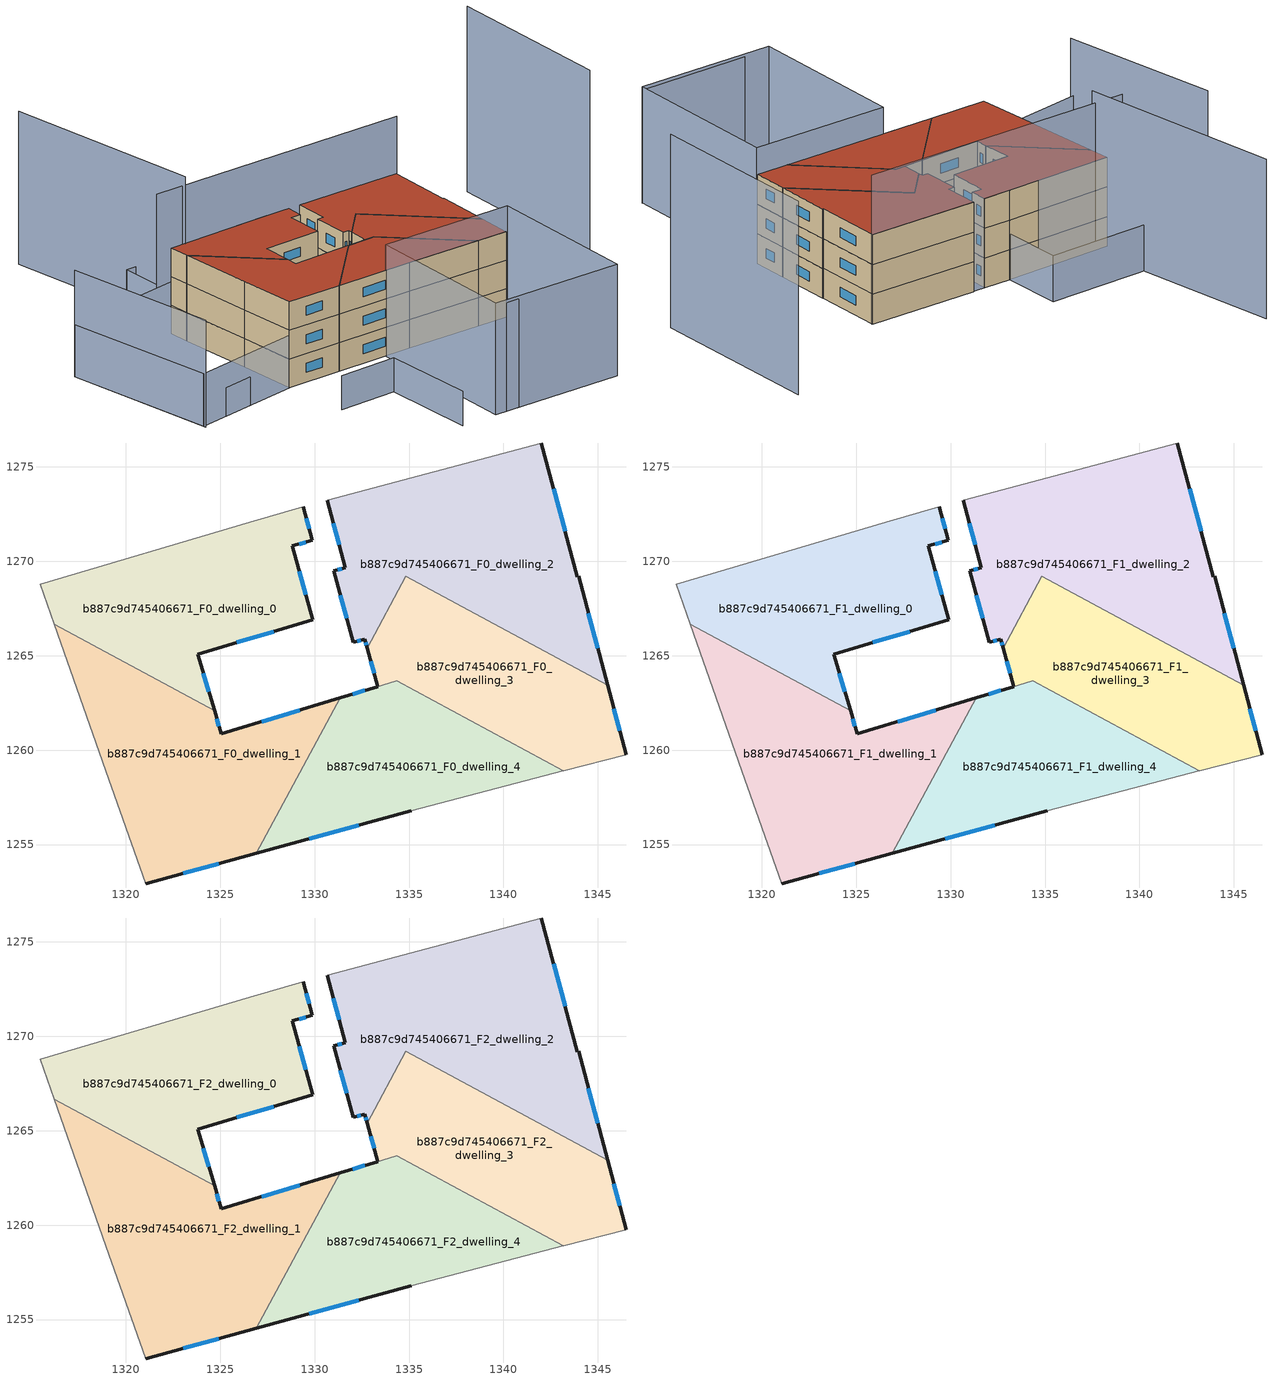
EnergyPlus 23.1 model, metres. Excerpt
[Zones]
b887c9d745406671_F0_dwelling_0
 floor ground (EU_floor_Construction): 1329.4,1272.87 1329.89,1271.11 1328.83,1270.81 1329.92,1266.9 1323.82,1265.08 1324.7,1262.07 1316.21,1266.66 1315.46,1268.79 1326.56,1272.06 z0
 wall outside (EU_wall_Construction): 1324.7,1262.07 1323.82,1265.08 1329.92,1266.9 1328.83,1270.81 1329.89,1271.11 1329.4,1272.87 z0:3
 wall adiabatic (EU_wall_Construction): 1329.4,1272.87 1326.56,1272.06 1315.46,1268.79 1316.21,1266.66 z0:3
 wall to b887c9d745406671_F0_dwelling_1 (EU_wall_Construction): 1316.21,1266.66 1324.7,1262.07 z0:3
 window (EU_Window_Construction): 1329.19,1270.91 1329.53,1271.01 / 1329.54,1268.23 1329.2,1269.48 / 1325.89,1265.7 1327.84,1266.28 / 1324.4,1263.1 1324.12,1264.06 / 1329.72,1271.71 1329.57,1272.27 z1.02:1.98
b887c9d745406671_F0_dwelling_1
 floor ground (EU_floor_Construction): 1331.36,1262.76 1326.92,1254.55 1321.05,1252.93 1318.94,1258.91 1316.21,1266.66 1324.7,1262.07 1325.06,1260.86 z0
 wall outside (EU_wall_Construction): 1321.05,1252.93 1326.92,1254.55 / 1331.36,1262.76 1325.06,1260.86 1324.7,1262.07 z0:3
 wall adiabatic (EU_wall_Construction): 1316.21,1266.66 1318.94,1258.91 1321.05,1252.93 z0:3
 wall to b887c9d745406671_F0_dwelling_4 (EU_wall_Construction): 1326.92,1254.55 1331.36,1262.76 z0:3
 window (EU_Window_Construction): 1324.94,1261.28 1324.82,1261.66 / 1323.05,1253.48 1324.92,1254 / 1329.21,1262.12 1327.2,1261.51 z1.02:1.98
b887c9d745406671_F0_dwelling_2
 floor ground (EU_floor_Construction): 1342.01,1276.24 1343.92,1269.19 1343.97,1269.2 1345.51,1263.44 1334.84,1269.2 1332.79,1265.41 1332.66,1265.86 1332.05,1265.7 1331.02,1269.5 1331.64,1269.67 1330.66,1273.24 z0
 wall outside (EU_wall_Construction): 1330.66,1273.24 1331.64,1269.67 1331.02,1269.5 1332.05,1265.7 1332.66,1265.86 1332.79,1265.41 / 1345.51,1263.44 1343.97,1269.2 1343.92,1269.19 1342.01,1276.24 z0:3
 wall adiabatic (EU_wall_Construction): 1342.01,1276.24 1330.66,1273.24 z0:3
 wall to b887c9d745406671_F0_dwelling_3 (EU_wall_Construction): 1332.79,1265.41 1334.84,1269.2 1345.51,1263.44 z0:3
 window (EU_Window_Construction): 1330.99,1272.02 1331.31,1270.88 / 1343.27,1271.59 1342.65,1273.84 / 1344.99,1265.4 1344.5,1267.24 / 1332.7,1265.71 1332.74,1265.56 / 1332.25,1265.76 1332.45,1265.81 / 1331.37,1268.21 1331.7,1266.99 / 1331.43,1269.61 1331.23,1269.55 z1.02:1.98
b887c9d745406671_F0_dwelling_3
 floor ground (EU_floor_Construction): 1345.51,1263.44 1346.48,1259.76 1343.18,1258.9 1334.35,1263.66 1331.36,1262.76 1333.34,1263.36 1332.79,1265.41 1334.84,1269.2 z0
 wall outside (EU_wall_Construction): 1332.79,1265.41 1333.34,1263.36 / 1346.48,1259.76 1345.51,1263.44 / 1331.36,1262.76 1333.34,1263.36 z0:3
 wall adiabatic (EU_wall_Construction): 1343.18,1258.9 1346.48,1259.76 z0:3
 wall to b887c9d745406671_F0_dwelling_4 (EU_wall_Construction): 1331.36,1262.76 1334.35,1263.66 1343.17,1258.9 z0:3
 window (EU_Window_Construction): 1332.97,1264.71 1333.15,1264.06 / 1346.15,1261.02 1345.84,1262.19 / 1332.03,1262.97 1332.67,1263.16 z1.02:1.98
b887c9d745406671_F0_dwelling_4
 floor ground (EU_floor_Construction): 1343.17,1258.9 1335.12,1256.8 1326.92,1254.55 1331.36,1262.76 1334.35,1263.66 z0
 wall outside (EU_wall_Construction): 1326.92,1254.55 1335.12,1256.8 z0:3
 wall adiabatic (EU_wall_Construction): 1335.12,1256.8 1343.17,1258.9 z0:3
 window (EU_Window_Construction): 1329.71,1255.31 1332.33,1256.03 z1.02:1.98
b887c9d745406671_F1_dwelling_0
 floor to b887c9d745406671_F0_dwelling_0 (EU_floor_Construction): 1329.4,1272.87 1329.89,1271.11 1328.83,1270.81 1329.92,1266.9 1323.82,1265.08 1324.7,1262.07 1316.21,1266.66 1315.46,1268.79 1326.56,1272.06 z3
 wall outside (EU_wall_Construction): 1324.7,1262.07 1323.82,1265.08 1329.92,1266.9 1328.83,1270.81 1329.89,1271.11 1329.4,1272.87 z3:6
 wall adiabatic (EU_wall_Construction): 1329.4,1272.87 1326.56,1272.06 1315.46,1268.79 1316.21,1266.66 z3:6
 wall to b887c9d745406671_F1_dwelling_1 (EU_wall_Construction): 1316.21,1266.66 1324.7,1262.07 z3:6
 window (EU_Window_Construction): 1329.19,1270.91 1329.53,1271.01 / 1329.54,1268.23 1329.2,1269.48 / 1325.89,1265.7 1327.84,1266.28 / 1324.4,1263.1 1324.12,1264.06 / 1329.72,1271.71 1329.57,1272.27 z4.02:4.98
b887c9d745406671_F1_dwelling_1
 floor to b887c9d745406671_F0_dwelling_1 (EU_floor_Construction): 1331.36,1262.76 1326.92,1254.55 1321.05,1252.93 1318.94,1258.91 1316.21,1266.66 1324.7,1262.07 1325.06,1260.86 z3
 wall outside (EU_wall_Construction): 1321.05,1252.93 1326.92,1254.55 / 1331.36,1262.76 1325.06,1260.86 1324.7,1262.07 z3:6
 wall adiabatic (EU_wall_Construction): 1316.21,1266.66 1318.94,1258.91 1321.05,1252.93 z3:6
 wall to b887c9d745406671_F1_dwelling_4 (EU_wall_Construction): 1326.92,1254.55 1331.36,1262.76 z3:6
 window (EU_Window_Construction): 1324.94,1261.28 1324.82,1261.66 / 1323.05,1253.48 1324.92,1254 / 1329.21,1262.12 1327.2,1261.51 z4.02:4.98
b887c9d745406671_F1_dwelling_2
 floor to b887c9d745406671_F0_dwelling_2 (EU_floor_Construction): 1342,1276.24 1343.92,1269.19 1343.97,1269.2 1345.51,1263.44 1334.84,1269.2 1332.79,1265.41 1332.66,1265.86 1332.04,1265.7 1331.02,1269.5 1331.64,1269.67 1330.66,1273.24 z3
 wall outside (EU_wall_Construction): 1330.66,1273.24 1331.64,1269.67 1331.02,1269.5 1332.05,1265.7 1332.66,1265.86 1332.79,1265.41 / 1345.51,1263.44 1343.97,1269.2 1343.92,1269.19 1342.01,1276.24 z3:6
 wall adiabatic (EU_wall_Construction): 1342.01,1276.24 1330.66,1273.24 z3:6
 wall to b887c9d745406671_F1_dwelling_3 (EU_wall_Construction): 1332.79,1265.41 1334.84,1269.2 1345.51,1263.44 z3:6
 window (EU_Window_Construction): 1330.99,1272.02 1331.31,1270.88 / 1343.27,1271.59 1342.65,1273.84 / 1344.99,1265.4 1344.5,1267.24 / 1332.7,1265.71 1332.74,1265.56 / 1332.25,1265.76 1332.45,1265.81 / 1331.37,1268.21 1331.7,1266.99 / 1331.43,1269.61 1331.23,1269.55 z4.02:4.98
b887c9d745406671_F1_dwelling_3
 floor to b887c9d745406671_F0_dwelling_3 (EU_floor_Construction): 1345.51,1263.44 1346.48,1259.76 1343.17,1258.9 1334.35,1263.66 1331.36,1262.76 1333.34,1263.36 1332.79,1265.41 1334.84,1269.2 z3
 wall outside (EU_wall_Construction): 1332.79,1265.41 1333.34,1263.36 1331.36,1262.76 / 1346.48,1259.76 1345.51,1263.44 z3:6
 wall adiabatic (EU_wall_Construction): 1343.18,1258.9 1346.48,1259.76 z3:6
 wall to b887c9d745406671_F1_dwelling_4 (EU_wall_Construction): 1331.36,1262.76 1334.35,1263.66 1343.17,1258.9 z3:6
 window (EU_Window_Construction): 1332.97,1264.71 1333.15,1264.06 / 1346.15,1261.02 1345.84,1262.19 / 1332.67,1263.16 1332.03,1262.97 z4.02:4.98
b887c9d745406671_F1_dwelling_4
 floor to b887c9d745406671_F0_dwelling_4 (EU_floor_Construction): 1343.17,1258.9 1335.12,1256.8 1326.92,1254.55 1331.36,1262.76 1334.35,1263.66 z3
 wall outside (EU_wall_Construction): 1326.92,1254.55 1335.12,1256.8 z3:6
 wall adiabatic (EU_wall_Construction): 1335.12,1256.8 1343.17,1258.9 z3:6
 window (EU_Window_Construction): 1329.71,1255.31 1332.33,1256.03 z4.02:4.98
b887c9d745406671_F2_dwelling_0
 floor to b887c9d745406671_F1_dwelling_0 (EU_floor_Construction): 1329.4,1272.87 1329.89,1271.11 1328.83,1270.81 1329.92,1266.9 1323.82,1265.08 1324.7,1262.07 1316.21,1266.66 1315.46,1268.79 1326.56,1272.06 z6
 wall outside (EU_wall_Construction): 1324.7,1262.07 1323.82,1265.08 1329.92,1266.9 1328.83,1270.81 1329.89,1271.11 1329.4,1272.87 z6:9
 wall adiabatic (EU_wall_Construction): 1329.4,1272.87 1326.56,1272.06 1315.46,1268.79 1316.21,1266.66 z6:9
 wall to b887c9d745406671_F2_dwelling_1 (EU_wall_Construction): 1316.21,1266.66 1324.7,1262.07 z6:9
 window (EU_Window_Construction): 1329.19,1270.91 1329.53,1271.01 / 1329.54,1268.23 1329.2,1269.48 / 1325.89,1265.7 1327.84,1266.28 / 1324.4,1263.1 1324.12,1264.06 / 1329.72,1271.71 1329.57,1272.27 z7.02:7.98
 roof outside (EU_roof_Construction): 1329.92,1266.9 1328.83,1270.81 1329.89,1271.11 1329.4,1272.87 1326.56,1272.06 1315.46,1268.79 1316.21,1266.66 1324.7,1262.07 1323.82,1265.08 z9
b887c9d745406671_F2_dwelling_1
 floor to b887c9d745406671_F1_dwelling_1 (EU_floor_Construction): 1331.36,1262.76 1326.92,1254.55 1321.05,1252.93 1318.94,1258.91 1316.21,1266.66 1324.7,1262.07 1325.06,1260.86 z6
 wall outside (EU_wall_Construction): 1321.05,1252.93 1326.92,1254.55 / 1331.36,1262.76 1325.06,1260.86 1324.7,1262.07 z6:9
 wall adiabatic (EU_wall_Construction): 1316.21,1266.66 1318.94,1258.91 1321.05,1252.93 z6:9
 wall to b887c9d745406671_F2_dwelling_4 (EU_wall_Construction): 1326.92,1254.55 1331.36,1262.76 z6:9
 window (EU_Window_Construction): 1324.94,1261.28 1324.82,1261.66 / 1323.05,1253.48 1324.92,1254 / 1329.21,1262.12 1327.2,1261.51 z7.02:7.98
 roof outside (EU_roof_Construction): 1326.92,1254.55 1331.36,1262.76 1325.06,1260.86 1324.7,1262.07 1316.21,1266.66 1318.94,1258.91 1321.05,1252.93 z9
b887c9d745406671_F2_dwelling_2
 floor to b887c9d745406671_F1_dwelling_2 (EU_floor_Construction): 1342,1276.24 1343.92,1269.19 1343.97,1269.2 1345.51,1263.44 1334.84,1269.2 1332.79,1265.41 1332.66,1265.86 1332.04,1265.7 1331.02,1269.5 1331.64,1269.67 1330.66,1273.24 z6
 wall outside (EU_wall_Construction): 1330.66,1273.24 1331.64,1269.67 1331.02,1269.5 1332.05,1265.7 1332.66,1265.86 1332.79,1265.41 / 1345.51,1263.44 1343.97,1269.2 1343.92,1269.19 1342.01,1276.24 z6:9
 wall adiabatic (EU_wall_Construction): 1342.01,1276.24 1330.66,1273.24 z6:9
 wall to b887c9d745406671_F2_dwelling_3 (EU_wall_Construction): 1332.79,1265.41 1334.84,1269.2 1345.51,1263.44 z6:9
 window (EU_Window_Construction): 1330.99,1272.02 1331.31,1270.88 / 1343.27,1271.59 1342.65,1273.84 / 1344.99,1265.4 1344.5,1267.24 / 1332.7,1265.71 1332.74,1265.56 / 1332.25,1265.76 1332.45,1265.81 / 1331.37,1268.21 1331.7,1266.99 / 1331.43,1269.61 1331.23,1269.55 z7.02:7.98
 roof outside (EU_roof_Construction): 1345.51,1263.44 1343.97,1269.2 1343.92,1269.19 1342.01,1276.24 1330.66,1273.24 1331.64,1269.67 1331.02,1269.5 1332.05,1265.7 1332.66,1265.86 1332.79,1265.41 1334.84,1269.2 z9
b887c9d745406671_F2_dwelling_3
 floor to b887c9d745406671_F1_dwelling_3 (EU_floor_Construction): 1345.51,1263.44 1346.48,1259.76 1343.17,1258.9 1334.35,1263.66 1331.36,1262.76 1333.34,1263.36 1332.79,1265.41 1334.84,1269.2 z6
 wall outside (EU_wall_Construction): 1332.79,1265.41 1333.34,1263.36 1331.36,1262.76 / 1346.48,1259.76 1345.51,1263.44 z6:9
 wall adiabatic (EU_wall_Construction): 1343.18,1258.9 1346.48,1259.76 z6:9
 wall to b887c9d745406671_F2_dwelling_4 (EU_wall_Construction): 1331.36,1262.76 1334.35,1263.66 1343.17,1258.9 z6:9
 window (EU_Window_Construction): 1332.97,1264.71 1333.15,1264.06 / 1346.15,1261.02 1345.84,1262.19 / 1332.67,1263.16 1332.03,1262.97 z7.02:7.98
 roof outside (EU_roof_Construction): 1346.48,1259.76 1345.51,1263.44 1334.84,1269.2 1332.79,1265.41 1333.34,1263.36 1331.36,1262.76 1334.35,1263.66 1343.17,1258.9 z9
b887c9d745406671_F2_dwelling_4
 floor to b887c9d745406671_F1_dwelling_4 (EU_floor_Construction): 1343.17,1258.9 1335.12,1256.8 1326.92,1254.55 1331.36,1262.76 1334.35,1263.66 z6
 wall outside (EU_wall_Construction): 1326.92,1254.55 1335.12,1256.8 z6:9
 wall adiabatic (EU_wall_Construction): 1335.12,1256.8 1343.17,1258.9 z6:9
 window (EU_Window_Construction): 1329.71,1255.31 1332.33,1256.03 z7.02:7.98
 roof outside (EU_roof_Construction): 1343.17,1258.9 1334.35,1263.66 1331.36,1262.76 1326.92,1254.55 1335.12,1256.8 z9
shading: 1338.03,1239.8 1351.02,1243.34 z0:11.4; 1323.64,1246.21 1329.84,1248.15 / 1329.84,1248.15 1332.89,1238.38 z0:3.6; 1312.87,1249.17 1321.05,1252.93 z0:3; 1350.99,1243.26 1336.78,1239.48 / 1336.78,1239.48 1332.37,1256.07 / 1332.37,1256.07 1346.57,1259.85 / 1346.57,1259.85 1350.99,1243.26 z0:11.7; 1303.11,1263.22 1315.46,1268.79 / 1315.46,1268.79 1322.36,1253.48 / 1322.36,1253.48 1310.01,1247.91 / 1310.01,1247.91 1303.11,1263.22 z0:5.5; 1313.4,1274.76 1324.78,1278.12 / 1324.78,1278.12 1326.57,1272.06 / 1326.57,1272.06 1315.19,1268.7 / 1315.19,1268.7 1313.4,1274.76 z0:4.6; 1359.36,1269.71 1354.38,1288.01 z0:19.5; 1303.1,1263.25 1310.13,1247.67 z0:11.2; 1308.33,1289.26 1317.08,1269.12 z0:16.1; 1342.07,1276.26 1313.91,1268.64 z0:15
[Building]
EU S2 Campaign: North Axis=0; Terrain=City; Solar Distribution=FullExterior
[Site:Location]
Vienna: Latitude=48; Longitude=16.5; Time Zone=1; Elevation=183
[SizingPeriod:WeatherFileDays]
AnnualSizingPeriod: Begin Month=1; Begin Day of Month=1; End Month=12; End Day of Month=31; Day of Week for Start Day=Monday; Use Weather File Daylight Saving Period=No; Use Weather File Rain and Snow Indicators=No
[MATERIAL]
EU_InternalMass_Material: Roughness=MediumRough; Thickness=0.1; Conductivity=1; Density=1800; Specific Heat=900; Thermal Absorptance=0.9; Solar Absorptance=0.7; Visible Absorptance=0.7
[MATERIAL:NOMASS] Roughness=MediumRough; Thermal Absorptance=0.9; Solar Absorptance=0.7; Visible Absorptance=0.7
Name | Thermal Resistance
EU_wall_NoMass | 0.942466
EU_roof_NoMass | 0.551687
EU_floor_NoMass | 0.66527
[WINDOWMATERIAL:SIMPLEGLAZINGSYSTEM]
EU_Window_SimpleGlazing: UFactor=2.03367; Solar Heat Gain Coefficient=0.65; Visible Transmittance=0.65
[CONSTRUCTION]
EU_wall_Construction: EU_wall_NoMass
EU_roof_Construction: EU_roof_NoMass
EU_floor_Construction: EU_floor_NoMass
EU_Window_Construction: EU_Window_SimpleGlazing
EU_InternalMass_Construction: EU_InternalMass_Material
[ZONE] Type=1; Multiplier=1; Ceiling Height=autocalculate; Floor Area=autocalculate; Part of Total Floor Area=Yes
Name | Volume
b887c9d745406671_F0_dwelling_0 | 236.03
b887c9d745406671_F1_dwelling_0; b887c9d745406671_F2_dwelling_0 | 236.028
b887c9d745406671_F0_dwelling_1 | 278.399
b887c9d745406671_F1_dwelling_1; b887c9d745406671_F2_dwelling_1 | 278.401
b887c9d745406671_F0_dwelling_2; b887c9d745406671_F1_dwelling_2; b887c9d745406671_F2_dwelling_2 | 305.818
b887c9d745406671_F0_dwelling_3 | 206.804
b887c9d745406671_F1_dwelling_3; b887c9d745406671_F2_dwelling_3 | 206.888
b887c9d745406671_F0_dwelling_4; b887c9d745406671_F1_dwelling_4; b887c9d745406671_F2_dwelling_4 | 203.177
[INTERNALMASS] Construction=EU_InternalMass_Construction
Name | Zone or ZoneList | Surface Area
b887c9d745406671_F0_dwelling_0_EU_InternalMass | b887c9d745406671_F0_dwelling_0 | 78.6762
b887c9d745406671_F0_dwelling_1_EU_InternalMass | b887c9d745406671_F0_dwelling_1 | 92.8011
b887c9d745406671_F0_dwelling_2_EU_InternalMass | b887c9d745406671_F0_dwelling_2 | 101.939
b887c9d745406671_F0_dwelling_3_EU_InternalMass | b887c9d745406671_F0_dwelling_3 | 68.9636
b887c9d745406671_F0_dwelling_4_EU_InternalMass | b887c9d745406671_F0_dwelling_4 | 67.7381
b887c9d745406671_F1_dwelling_0_EU_InternalMass | b887c9d745406671_F1_dwelling_0 | 78.6762
b887c9d745406671_F1_dwelling_1_EU_InternalMass | b887c9d745406671_F1_dwelling_1 | 92.8011
b887c9d745406671_F1_dwelling_2_EU_InternalMass | b887c9d745406671_F1_dwelling_2 | 101.939
b887c9d745406671_F1_dwelling_3_EU_InternalMass | b887c9d745406671_F1_dwelling_3 | 68.9636
b887c9d745406671_F1_dwelling_4_EU_InternalMass | b887c9d745406671_F1_dwelling_4 | 67.7381
b887c9d745406671_F2_dwelling_0_EU_InternalMass | b887c9d745406671_F2_dwelling_0 | 78.6762
b887c9d745406671_F2_dwelling_1_EU_InternalMass | b887c9d745406671_F2_dwelling_1 | 92.8011
b887c9d745406671_F2_dwelling_2_EU_InternalMass | b887c9d745406671_F2_dwelling_2 | 101.939
b887c9d745406671_F2_dwelling_3_EU_InternalMass | b887c9d745406671_F2_dwelling_3 | 68.9636
b887c9d745406671_F2_dwelling_4_EU_InternalMass | b887c9d745406671_F2_dwelling_4 | 67.7381
[OTHEREQUIPMENT] Fuel Type=Electricity; Design Level Calculation Method=Watts/Area; Power per Zone Floor Area=1; Fraction Latent=0; Fraction Radiant=0; Fraction Lost=0; Carbon Dioxide Generation Rate=0; EndUse Subcategory=EU_Step8_InternalGains
Name | Zone or ZoneList or Space or SpaceList | Schedule
EU_Step8_InternalGain_b887c9d745406671_F0_dwelling_0_f000 | b887c9d745406671_F0_dwelling_0 | EU_Step8_GainSchedule_b887c9d745406671_F0_dwelling_0_f000
EU_Step8_InternalGain_b887c9d745406671_F0_dwelling_1_f000 | b887c9d745406671_F0_dwelling_1 | EU_Step8_GainSchedule_b887c9d745406671_F0_dwelling_1_f000
EU_Step8_InternalGain_b887c9d745406671_F0_dwelling_2_f000 | b887c9d745406671_F0_dwelling_2 | EU_Step8_GainSchedule_b887c9d745406671_F0_dwelling_2_f000
EU_Step8_InternalGain_b887c9d745406671_F0_dwelling_3_f000 | b887c9d745406671_F0_dwelling_3 | EU_Step8_GainSchedule_b887c9d745406671_F0_dwelling_3_f000
EU_Step8_InternalGain_b887c9d745406671_F0_dwelling_4_f000 | b887c9d745406671_F0_dwelling_4 | EU_Step8_GainSchedule_b887c9d745406671_F0_dwelling_4_f000
EU_Step8_InternalGain_b887c9d745406671_F1_dwelling_0_f000 | b887c9d745406671_F1_dwelling_0 | EU_Step8_GainSchedule_b887c9d745406671_F1_dwelling_0_f000
EU_Step8_InternalGain_b887c9d745406671_F1_dwelling_1_f000 | b887c9d745406671_F1_dwelling_1 | EU_Step8_GainSchedule_b887c9d745406671_F1_dwelling_1_f000
EU_Step8_InternalGain_b887c9d745406671_F1_dwelling_2_f000 | b887c9d745406671_F1_dwelling_2 | EU_Step8_GainSchedule_b887c9d745406671_F1_dwelling_2_f000
EU_Step8_InternalGain_b887c9d745406671_F1_dwelling_3_f000 | b887c9d745406671_F1_dwelling_3 | EU_Step8_GainSchedule_b887c9d745406671_F1_dwelling_3_f000
EU_Step8_InternalGain_b887c9d745406671_F1_dwelling_4_f000 | b887c9d745406671_F1_dwelling_4 | EU_Step8_GainSchedule_b887c9d745406671_F1_dwelling_4_f000
EU_Step8_InternalGain_b887c9d745406671_F2_dwelling_0_f000 | b887c9d745406671_F2_dwelling_0 | EU_Step8_GainSchedule_b887c9d745406671_F2_dwelling_0_f000
EU_Step8_InternalGain_b887c9d745406671_F2_dwelling_1_f000 | b887c9d745406671_F2_dwelling_1 | EU_Step8_GainSchedule_b887c9d745406671_F2_dwelling_1_f000
EU_Step8_InternalGain_b887c9d745406671_F2_dwelling_2_f000 | b887c9d745406671_F2_dwelling_2 | EU_Step8_GainSchedule_b887c9d745406671_F2_dwelling_2_f000
EU_Step8_InternalGain_b887c9d745406671_F2_dwelling_3_f000 | b887c9d745406671_F2_dwelling_3 | EU_Step8_GainSchedule_b887c9d745406671_F2_dwelling_3_f000
EU_Step8_InternalGain_b887c9d745406671_F2_dwelling_4_f000 | b887c9d745406671_F2_dwelling_4 | EU_Step8_GainSchedule_b887c9d745406671_F2_dwelling_4_f000
[ZONEVENTILATION:DESIGNFLOWRATE] Schedule=EU_AlwaysOn; Design Flow Rate Calculation Method=AirChanges/Hour; Air Changes per Hour=0.530523; Ventilation Type=Natural; Fan Pressure Rise=0; Fan Total Efficiency=1; Constant Term Coefficient=1; Temperature Term Coefficient=0; Velocity Term Coefficient=0; Velocity Squared Term Coefficient=0; Minimum Indoor Temperature=-100; Maximum Indoor Temperature=100; Delta Temperature=-100; Minimum Outdoor Temperature=-100; Maximum Outdoor Temperature=100; Maximum Wind Speed=40
Name | Zone or ZoneList or Space or SpaceList
EU_ConstantAir_b887c9d745406671_F0_dwelling_0 | b887c9d745406671_F0_dwelling_0
EU_ConstantAir_b887c9d745406671_F0_dwelling_1 | b887c9d745406671_F0_dwelling_1
EU_ConstantAir_b887c9d745406671_F0_dwelling_2 | b887c9d745406671_F0_dwelling_2
EU_ConstantAir_b887c9d745406671_F0_dwelling_3 | b887c9d745406671_F0_dwelling_3
EU_ConstantAir_b887c9d745406671_F0_dwelling_4 | b887c9d745406671_F0_dwelling_4
EU_ConstantAir_b887c9d745406671_F1_dwelling_0 | b887c9d745406671_F1_dwelling_0
EU_ConstantAir_b887c9d745406671_F1_dwelling_1 | b887c9d745406671_F1_dwelling_1
EU_ConstantAir_b887c9d745406671_F1_dwelling_2 | b887c9d745406671_F1_dwelling_2
EU_ConstantAir_b887c9d745406671_F1_dwelling_3 | b887c9d745406671_F1_dwelling_3
EU_ConstantAir_b887c9d745406671_F1_dwelling_4 | b887c9d745406671_F1_dwelling_4
EU_ConstantAir_b887c9d745406671_F2_dwelling_0 | b887c9d745406671_F2_dwelling_0
EU_ConstantAir_b887c9d745406671_F2_dwelling_1 | b887c9d745406671_F2_dwelling_1
EU_ConstantAir_b887c9d745406671_F2_dwelling_2 | b887c9d745406671_F2_dwelling_2
EU_ConstantAir_b887c9d745406671_F2_dwelling_3 | b887c9d745406671_F2_dwelling_3
EU_ConstantAir_b887c9d745406671_F2_dwelling_4 | b887c9d745406671_F2_dwelling_4
[HVACTEMPLATE:THERMOSTAT] Constant Heating Setpoint=20; Constant Cooling Setpoint=50
EU_HeatOnly_b887c9d745406671_F0_dwelling_0; EU_HeatOnly_b887c9d745406671_F0_dwelling_1; EU_HeatOnly_b887c9d745406671_F0_dwelling_2; EU_HeatOnly_b887c9d745406671_F0_dwelling_3; EU_HeatOnly_b887c9d745406671_F0_dwelling_4; EU_HeatOnly_b887c9d745406671_F1_dwelling_0; EU_HeatOnly_b887c9d745406671_F1_dwelling_1; EU_HeatOnly_b887c9d745406671_F1_dwelling_2; EU_HeatOnly_b887c9d745406671_F1_dwelling_3; EU_HeatOnly_b887c9d745406671_F1_dwelling_4; EU_HeatOnly_b887c9d745406671_F2_dwelling_0; EU_HeatOnly_b887c9d745406671_F2_dwelling_1; EU_HeatOnly_b887c9d745406671_F2_dwelling_2; EU_HeatOnly_b887c9d745406671_F2_dwelling_3; EU_HeatOnly_b887c9d745406671_F2_dwelling_4
[HVACTEMPLATE:ZONE:IDEALLOADSAIRSYSTEM] System Availability Schedule=EU_AlwaysOn; Maximum Heating Supply Air Temperature=50; Minimum Cooling Supply Air Temperature=13; Maximum Heating Supply Air Humidity Ratio=0.0156; Minimum Cooling Supply Air Humidity Ratio=0.0077; Heating Limit=NoLimit; Cooling Limit=NoLimit; Heating Availability Schedule=EU_AlwaysOn; Cooling Availability Schedule=EU_CoolingOff; Dehumidification Control Type=ConstantSensibleHeatRatio; Cooling Sensible Heat Ratio=0.7; Dehumidification Setpoint=60; Humidification Control Type=None; Humidification Setpoint=30; Outdoor Air Method=None; Outdoor Air Flow Rate per Person=0.00944; Outdoor Air Flow Rate per Zone Floor Area=0; Outdoor Air Flow Rate per Zone=0; Demand Controlled Ventilation Type=None; Outdoor Air Economizer Type=NoEconomizer; Heat Recovery Type=None; Sensible Heat Recovery Effectiveness=0.7; Latent Heat Recovery Effectiveness=0.65
Name | Template Thermostat
b887c9d745406671_F0_dwelling_0 | EU_HeatOnly_b887c9d745406671_F0_dwelling_0
b887c9d745406671_F0_dwelling_1 | EU_HeatOnly_b887c9d745406671_F0_dwelling_1
b887c9d745406671_F0_dwelling_2 | EU_HeatOnly_b887c9d745406671_F0_dwelling_2
b887c9d745406671_F0_dwelling_3 | EU_HeatOnly_b887c9d745406671_F0_dwelling_3
b887c9d745406671_F0_dwelling_4 | EU_HeatOnly_b887c9d745406671_F0_dwelling_4
b887c9d745406671_F1_dwelling_0 | EU_HeatOnly_b887c9d745406671_F1_dwelling_0
b887c9d745406671_F1_dwelling_1 | EU_HeatOnly_b887c9d745406671_F1_dwelling_1
b887c9d745406671_F1_dwelling_2 | EU_HeatOnly_b887c9d745406671_F1_dwelling_2
b887c9d745406671_F1_dwelling_3 | EU_HeatOnly_b887c9d745406671_F1_dwelling_3
b887c9d745406671_F1_dwelling_4 | EU_HeatOnly_b887c9d745406671_F1_dwelling_4
b887c9d745406671_F2_dwelling_0 | EU_HeatOnly_b887c9d745406671_F2_dwelling_0
b887c9d745406671_F2_dwelling_1 | EU_HeatOnly_b887c9d745406671_F2_dwelling_1
b887c9d745406671_F2_dwelling_2 | EU_HeatOnly_b887c9d745406671_F2_dwelling_2
b887c9d745406671_F2_dwelling_3 | EU_HeatOnly_b887c9d745406671_F2_dwelling_3
b887c9d745406671_F2_dwelling_4 | EU_HeatOnly_b887c9d745406671_F2_dwelling_4
[SIZING:ZONE] Zone Cooling Design Supply Air Temperature Input Method=SupplyAirTemperature; Zone Cooling Design Supply Air Temperature=13; Zone Heating Design Supply Air Temperature Input Method=SupplyAirTemperature; Zone Heating Design Supply Air Temperature=50; Zone Cooling Design Supply Air Humidity Ratio=0.008; Zone Heating Design Supply Air Humidity Ratio=0.008; Cooling Design Air Flow Method=DesignDay; Cooling Design Air Flow Rate=0; Cooling Minimum Air Flow per Zone Floor Area=0.000762; Cooling Minimum Air Flow=0; Cooling Minimum Air Flow Fraction=0.2; Heating Design Air Flow Method=DesignDay; Heating Design Air Flow Rate=0; Heating Maximum Air Flow per Zone Floor Area=0.002032; Heating Maximum Air Flow=0.141576; Heating Maximum Air Flow Fraction=0.3; Account for Dedicated Outdoor Air System=No; Dedicated Outdoor Air System Control Strategy=NeutralSupplyAir; Dedicated Outdoor Air Low Setpoint Temperature for Design=autosize; Dedicated Outdoor Air High Setpoint Temperature for Design=autosize; Zone Load Sizing Method=Sensible Load Only No Latent Load; Zone Latent Cooling Design Supply Air Humidity Ratio Input Method=HumidityRatioDifference; Zone Cooling Design Supply Air Humidity Ratio Difference=0.005; Zone Latent Heating Design Supply Air Humidity Ratio Input Method=HumidityRatioDifference; Zone Humidification Design Supply Air Humidity Ratio Difference=0.005
b887c9d745406671_F0_dwelling_0; b887c9d745406671_F0_dwelling_1; b887c9d745406671_F0_dwelling_2; b887c9d745406671_F0_dwelling_3; b887c9d745406671_F0_dwelling_4; b887c9d745406671_F1_dwelling_0; b887c9d745406671_F1_dwelling_1; b887c9d745406671_F1_dwelling_2; b887c9d745406671_F1_dwelling_3; b887c9d745406671_F1_dwelling_4; b887c9d745406671_F2_dwelling_0; b887c9d745406671_F2_dwelling_1; b887c9d745406671_F2_dwelling_2; b887c9d745406671_F2_dwelling_3; b887c9d745406671_F2_dwelling_4
[SCHEDULE:CONSTANT]
Name | Hourly Value
EU_AlwaysOn | 1
EU_CoolingOff | 0
[SCHEDULE:FILE] Column Number=1; Rows to Skip at Top=0; Number of Hours of Data=8760; Column Separator=Comma; Interpolate to Timestep=No; Minutes per Item=60; Adjust Schedule for Daylight Savings=Yes
Name | File
EU_Step8_GainSchedule_b887c9d745406671_F0_dwelling_0_f000 | ../../schedules/b887c9d745406671/b887c9d745406671_F0_dwelling_0_f000_gain.csv
EU_Step8_GainSchedule_b887c9d745406671_F0_dwelling_1_f000 | ../../schedules/b887c9d745406671/b887c9d745406671_F0_dwelling_1_f000_gain.csv
EU_Step8_GainSchedule_b887c9d745406671_F0_dwelling_2_f000 | ../../schedules/b887c9d745406671/b887c9d745406671_F0_dwelling_2_f000_gain.csv
EU_Step8_GainSchedule_b887c9d745406671_F0_dwelling_3_f000 | ../../schedules/b887c9d745406671/b887c9d745406671_F0_dwelling_3_f000_gain.csv
EU_Step8_GainSchedule_b887c9d745406671_F0_dwelling_4_f000 | ../../schedules/b887c9d745406671/b887c9d745406671_F0_dwelling_4_f000_gain.csv
EU_Step8_GainSchedule_b887c9d745406671_F1_dwelling_0_f000 | ../../schedules/b887c9d745406671/b887c9d745406671_F1_dwelling_0_f000_gain.csv
EU_Step8_GainSchedule_b887c9d745406671_F1_dwelling_1_f000 | ../../schedules/b887c9d745406671/b887c9d745406671_F1_dwelling_1_f000_gain.csv
EU_Step8_GainSchedule_b887c9d745406671_F1_dwelling_2_f000 | ../../schedules/b887c9d745406671/b887c9d745406671_F1_dwelling_2_f000_gain.csv
EU_Step8_GainSchedule_b887c9d745406671_F1_dwelling_3_f000 | ../../schedules/b887c9d745406671/b887c9d745406671_F1_dwelling_3_f000_gain.csv
EU_Step8_GainSchedule_b887c9d745406671_F1_dwelling_4_f000 | ../../schedules/b887c9d745406671/b887c9d745406671_F1_dwelling_4_f000_gain.csv
EU_Step8_GainSchedule_b887c9d745406671_F2_dwelling_0_f000 | ../../schedules/b887c9d745406671/b887c9d745406671_F2_dwelling_0_f000_gain.csv
EU_Step8_GainSchedule_b887c9d745406671_F2_dwelling_1_f000 | ../../schedules/b887c9d745406671/b887c9d745406671_F2_dwelling_1_f000_gain.csv
EU_Step8_GainSchedule_b887c9d745406671_F2_dwelling_2_f000 | ../../schedules/b887c9d745406671/b887c9d745406671_F2_dwelling_2_f000_gain.csv
EU_Step8_GainSchedule_b887c9d745406671_F2_dwelling_3_f000 | ../../schedules/b887c9d745406671/b887c9d745406671_F2_dwelling_3_f000_gain.csv
EU_Step8_GainSchedule_b887c9d745406671_F2_dwelling_4_f000 | ../../schedules/b887c9d745406671/b887c9d745406671_F2_dwelling_4_f000_gain.csv
